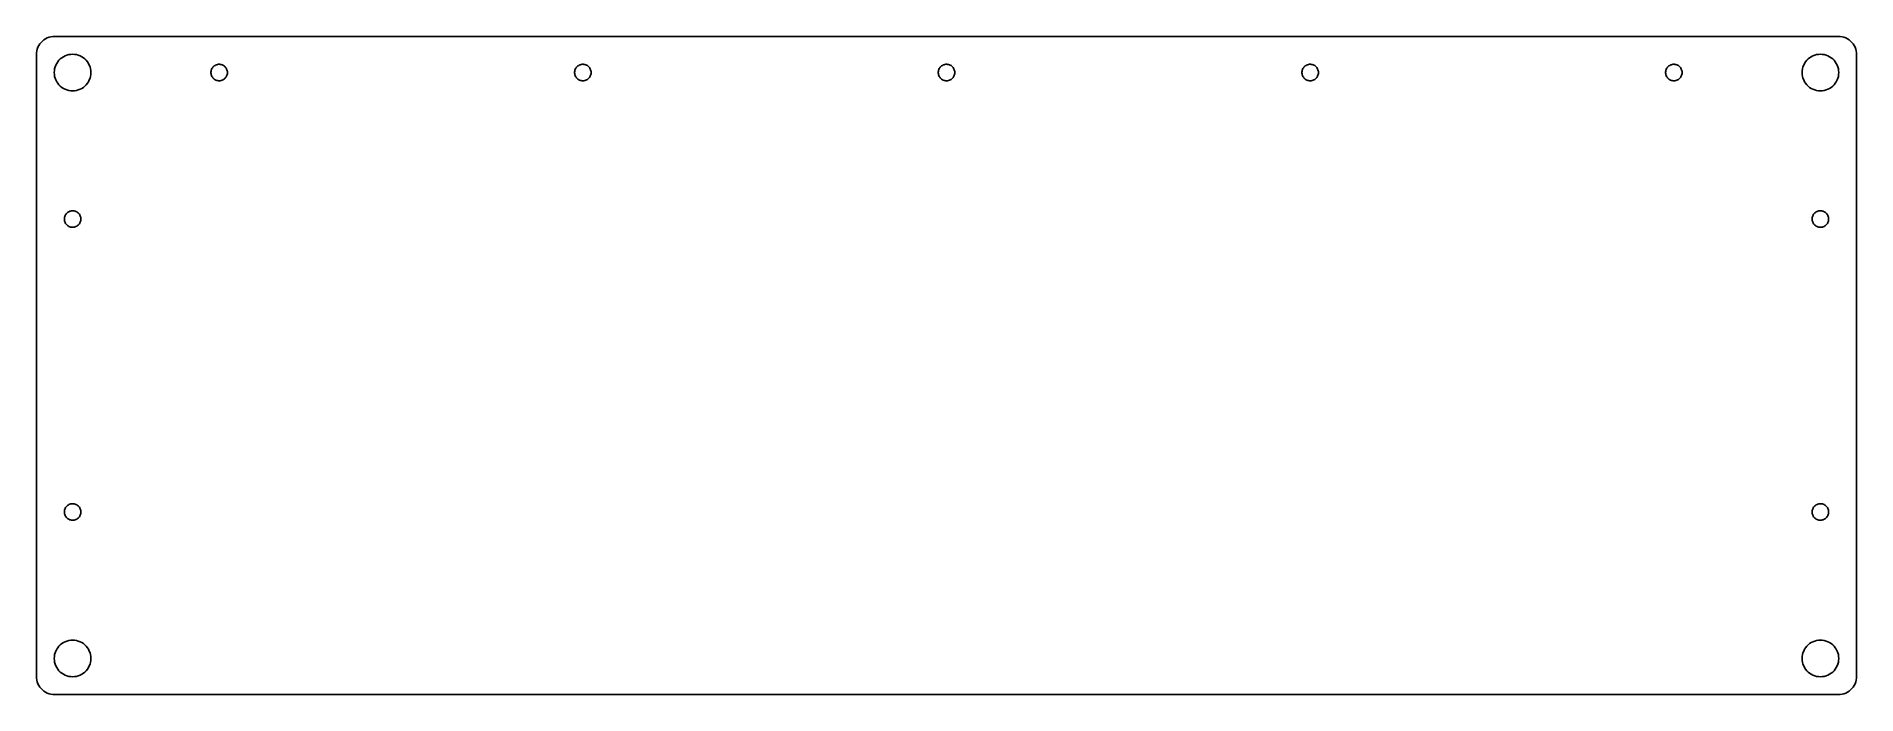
# Model space of a CAD drawing. Header units: metres. Extents: x -248 to 248, y -90 to 90.
import ezdxf

# ---------------------------------------------------------------- set-up
doc = ezdxf.new("R2010")
doc.units = ezdxf.units.M

msp = doc.modelspace()

# ---------------------------------------------------------------- linework, layer by layer
for p, q in [((-245.409, 89.4427), (-245.875, 89.2051)), ((-244.92, 89.6303), (-245.409, 89.4427)), ((-244.415, 89.7657), (-244.92, 89.6303)), ((-243.898, 89.8476), (-244.415, 89.7657)), ((-243.375, 89.875), (-243.898, 89.8476)), ((243.375, 89.875), (-243.375, 89.875)), ((243.898, 89.8476), (243.375, 89.875)), ((244.415, 89.7657), (243.898, 89.8476)), ((244.92, 89.6303), (244.415, 89.7657)), ((245.409, 89.4427), (244.92, 89.6303)), ((245.875, 89.2051), (245.409, 89.4427)), ((-248.348, 85.3976), (-248.375, 84.875)), ((-248.375, 84.875), (-248.375, -84.875)), ((-248.266, 85.9146), (-248.348, 85.3976)), ((-248.13, 86.4201), (-248.266, 85.9146)), ((-247.943, 86.9087), (-248.13, 86.4201)), ((-247.705, 87.375), (-247.943, 86.9087)), ((-247.42, 87.8139), (-247.705, 87.375)), ((-247.091, 88.2207), (-247.42, 87.8139)), ((-246.721, 88.5907), (-247.091, 88.2207)), ((-246.314, 88.9201), (-246.721, 88.5907)), ((-245.875, 89.2051), (-246.314, 88.9201)), ((-241, 84.3301), (-240.534, 84.5677)), ((-240.534, 84.5677), (-240.045, 84.7553)), ((-240.045, 84.7553), (-239.54, 84.8907)), ((-239.54, 84.8907), (-239.023, 84.9726)), ((-239.023, 84.9726), (-238.5, 85)), ((-238.5, 85), (-237.977, 84.9726)), ((-237.977, 84.9726), (-237.46, 84.8907)), ((-237.46, 84.8907), (-236.955, 84.7553)), ((-236.955, 84.7553), (-236.466, 84.5677)), ((-236.466, 84.5677), (-236, 84.3301)), ((236, 84.3301), (236.466, 84.5677)), ((236.466, 84.5677), (236.955, 84.7553)), ((236.955, 84.7553), (237.46, 84.8907)), ((237.46, 84.8907), (237.977, 84.9726)), ((237.977, 84.9726), (238.5, 85)), ((238.5, 85), (239.023, 84.9726)), ((239.023, 84.9726), (239.54, 84.8907)), ((239.54, 84.8907), (240.045, 84.7553)), ((240.045, 84.7553), (240.534, 84.5677)), ((240.534, 84.5677), (241, 84.3301)), ((246.314, 88.9201), (245.875, 89.2051)), ((246.721, 88.5907), (246.314, 88.9201)), ((247.091, 88.2207), (246.721, 88.5907)), ((247.42, 87.8139), (247.091, 88.2207)), ((247.705, 87.375), (247.42, 87.8139)), ((247.943, 86.9087), (247.705, 87.375)), ((248.13, 86.4201), (247.943, 86.9087)), ((248.266, 85.9146), (248.13, 86.4201)), ((248.348, 85.3976), (248.266, 85.9146)), ((248.375, 84.875), (248.348, 85.3976)), ((248.375, -84.875), (248.375, 84.875)), ((-243.5, 80), (-243.473, 80.5226)), ((-243.473, 79.4774), (-243.5, 80)), ((-243.473, 80.5226), (-243.391, 81.0396)), ((-243.391, 81.0396), (-243.255, 81.5451)), ((-243.255, 81.5451), (-243.068, 82.0337)), ((-243.068, 82.0337), (-242.83, 82.5)), ((-242.83, 82.5), (-242.545, 82.9389)), ((-242.545, 82.9389), (-242.216, 83.3456)), ((-242.216, 83.3456), (-241.846, 83.7157)), ((-241.846, 83.7157), (-241.439, 84.0451)), ((-241.439, 84.0451), (-241, 84.3301)), ((-236, 84.3301), (-235.561, 84.0451)), ((-235.561, 84.0451), (-235.154, 83.7157)), ((-235.154, 83.7157), (-234.784, 83.3456)), ((-234.784, 83.3456), (-234.455, 82.9389)), ((-234.455, 82.9389), (-234.17, 82.5)), ((-234.17, 82.5), (-233.932, 82.0337)), ((-233.932, 82.0337), (-233.745, 81.5451)), ((-233.745, 81.5451), (-233.609, 81.0396)), ((-233.609, 81.0396), (-233.527, 80.5226)), ((-233.527, 80.5226), (-233.5, 80)), ((-233.5, 80), (-233.527, 79.4774)), ((-200.747, 80.1239), (-200.719, 80.3703)), ((-200.747, 79.8761), (-200.747, 80.1239)), ((-200.719, 79.6297), (-200.747, 79.8761)), ((-200.719, 80.3703), (-200.665, 80.6122)), ((-200.665, 79.3878), (-200.719, 79.6297)), ((-200.665, 80.6122), (-200.585, 80.8467)), ((-200.585, 80.8467), (-200.479, 81.0709)), ((-200.479, 81.0709), (-200.349, 81.2821)), ((-200.349, 81.2821), (-200.197, 81.4777)), ((-200.197, 81.4777), (-200.024, 81.6554)), ((-200.024, 81.6554), (-199.833, 81.813)), ((-199.833, 81.813), (-199.625, 81.9485)), ((-199.625, 81.9485), (-199.404, 82.0605)), ((-199.404, 82.0605), (-199.172, 82.1474)), ((-199.172, 82.1474), (-198.931, 82.2083)), ((-198.931, 82.2083), (-198.686, 82.2423)), ((-198.686, 82.2423), (-198.438, 82.2491)), ((-198.438, 82.2491), (-198.191, 82.2287)), ((-198.191, 82.2287), (-197.948, 82.1812)), ((-197.948, 82.1812), (-197.711, 82.1071)), ((-197.711, 82.1071), (-197.484, 82.0076)), ((-197.484, 82.0076), (-197.269, 81.8836)), ((-197.269, 81.8836), (-197.07, 81.7368)), ((-197.07, 81.7368), (-196.887, 81.5689)), ((-196.887, 81.5689), (-196.724, 81.382)), ((-196.724, 81.382), (-196.583, 81.1783)), ((-196.583, 81.1783), (-196.465, 80.9602)), ((-196.465, 80.9602), (-196.372, 80.7306)), ((-196.372, 80.7306), (-196.304, 80.492)), ((-196.304, 79.508), (-196.372, 79.2694)), ((-196.304, 80.492), (-196.264, 80.2475)), ((-196.264, 79.7525), (-196.304, 79.508)), ((-196.264, 80.2475), (-196.25, 80)), ((-196.25, 80), (-196.264, 79.7525)), ((-101.497, 80.1239), (-101.469, 80.3703)), ((-101.497, 79.8761), (-101.497, 80.1239)), ((-101.469, 79.6297), (-101.497, 79.8761)), ((-101.469, 80.3703), (-101.415, 80.6122)), ((-101.415, 79.3878), (-101.469, 79.6297)), ((-101.415, 80.6122), (-101.335, 80.8467)), ((-101.335, 80.8467), (-101.229, 81.0709)), ((-101.229, 81.0709), (-101.099, 81.2821)), ((-101.099, 81.2821), (-100.947, 81.4777)), ((-100.947, 81.4777), (-100.774, 81.6554)), ((-100.774, 81.6554), (-100.583, 81.813)), ((-100.583, 81.813), (-100.375, 81.9485)), ((-100.375, 81.9485), (-100.154, 82.0605)), ((-100.154, 82.0605), (-99.9217, 82.1474)), ((-99.9217, 82.1474), (-99.6814, 82.2083)), ((-99.6814, 82.2083), (-99.4358, 82.2423)), ((-99.4358, 82.2423), (-99.188, 82.2491)), ((-99.188, 82.2491), (-98.9409, 82.2287)), ((-98.9409, 82.2287), (-98.6976, 82.1812)), ((-98.6976, 82.1812), (-98.4611, 82.1071)), ((-98.4611, 82.1071), (-98.234, 82.0076)), ((-98.234, 82.0076), (-98.0194, 81.8836)), ((-98.0194, 81.8836), (-97.8196, 81.7368)), ((-97.8196, 81.7368), (-97.6372, 81.5689)), ((-97.6372, 81.5689), (-97.4744, 81.382)), ((-97.4744, 81.382), (-97.3332, 81.1783)), ((-97.3332, 81.1783), (-97.2152, 80.9602)), ((-97.2152, 80.9602), (-97.1219, 80.7306)), ((-97.1219, 80.7306), (-97.0545, 80.492)), ((-97.0545, 79.508), (-97.1219, 79.2694)), ((-97.0545, 80.492), (-97.0137, 80.2475)), ((-97.0137, 79.7525), (-97.0545, 79.508)), ((-97.0137, 80.2475), (-97, 80)), ((-97, 80), (-97.0137, 79.7525)), ((-2.24658, 80.1239), (-2.2193, 80.3703)), ((-2.24658, 79.8761), (-2.24658, 80.1239)), ((-2.2193, 79.6297), (-2.24658, 79.8761)), ((-2.2193, 80.3703), (-2.1651, 80.6122)), ((-2.1651, 79.3878), (-2.2193, 79.6297)), ((-2.1651, 80.6122), (-2.08461, 80.8467)), ((-2.08461, 80.8467), (-1.97881, 81.0709)), ((-1.97881, 81.0709), (-1.849, 81.2821)), ((-1.849, 81.2821), (-1.69673, 81.4777)), ((-1.69673, 81.4777), (-1.52388, 81.6554)), ((-1.52388, 81.6554), (-1.33252, 81.813)), ((-1.33252, 81.813), (-1.125, 81.9485)), ((-1.125, 81.9485), (-0.90381, 82.0605)), ((-0.90381, 82.0605), (-0.67165, 82.1474)), ((-0.67165, 82.1474), (-0.43134, 82.2083)), ((-0.43134, 82.2083), (-0.18579, 82.2423)), ((-0.18579, 82.2423), (0.062, 82.2491)), ((0.062, 82.2491), (0.30904, 82.2287)), ((0.30904, 82.2287), (0.55234, 82.1812)), ((0.55234, 82.1812), (0.78892, 82.1071)), ((0.78892, 82.1071), (1.01595, 82.0076)), ((1.01595, 82.0076), (1.23062, 81.8836)), ((1.23062, 81.8836), (1.43037, 81.7368)), ((1.43037, 81.7368), (1.61275, 81.5689)), ((1.61275, 81.5689), (1.77556, 81.382)), ((1.77556, 81.382), (1.91681, 81.1783)), ((1.91681, 81.1783), (2.03479, 80.9602)), ((2.03479, 80.9602), (2.12808, 80.7306)), ((2.12808, 80.7306), (2.19554, 80.492)), ((2.19554, 79.508), (2.12808, 79.2694)), ((2.19554, 80.492), (2.23634, 80.2475)), ((2.23634, 79.7525), (2.19554, 79.508)), ((2.23634, 80.2475), (2.25, 80)), ((2.25, 80), (2.23634, 79.7525)), ((97.0034, 80.1239), (97.0307, 80.3703)), ((97.0034, 79.8761), (97.0034, 80.1239)), ((97.0307, 79.6297), (97.0034, 79.8761)), ((97.0307, 80.3703), (97.0849, 80.6122)), ((97.0849, 79.3878), (97.0307, 79.6297)), ((97.0849, 80.6122), (97.1654, 80.8467)), ((97.1654, 80.8467), (97.2712, 81.0709)), ((97.2712, 81.0709), (97.401, 81.2821)), ((97.401, 81.2821), (97.5533, 81.4777)), ((97.5533, 81.4777), (97.7261, 81.6554)), ((97.7261, 81.6554), (97.9175, 81.813)), ((97.9175, 81.813), (98.125, 81.9485)), ((98.125, 81.9485), (98.3462, 82.0605)), ((98.3462, 82.0605), (98.5783, 82.1474)), ((98.5783, 82.1474), (98.8186, 82.2083)), ((98.8186, 82.2083), (99.0642, 82.2423)), ((99.0642, 82.2423), (99.312, 82.2491)), ((99.312, 82.2491), (99.559, 82.2287)), ((99.559, 82.2287), (99.8023, 82.1812)), ((99.8023, 82.1812), (100.039, 82.1071)), ((100.039, 82.1071), (100.266, 82.0076)), ((100.266, 82.0076), (100.481, 81.8836)), ((100.481, 81.8836), (100.68, 81.7368)), ((100.68, 81.7368), (100.863, 81.5689)), ((100.863, 81.5689), (101.026, 81.382)), ((101.026, 81.382), (101.167, 81.1783)), ((101.167, 81.1783), (101.285, 80.9602)), ((101.285, 80.9602), (101.378, 80.7306)), ((101.378, 80.7306), (101.446, 80.492)), ((101.446, 79.508), (101.378, 79.2694)), ((101.446, 80.492), (101.486, 80.2475)), ((101.486, 79.7525), (101.446, 79.508)), ((101.486, 80.2475), (101.5, 80)), ((101.5, 80), (101.486, 79.7525)), ((196.253, 80.1239), (196.281, 80.3703)), ((196.253, 79.8761), (196.253, 80.1239)), ((196.281, 79.6297), (196.253, 79.8761)), ((196.281, 80.3703), (196.335, 80.6122)), ((196.335, 79.3878), (196.281, 79.6297)), ((196.335, 80.6122), (196.415, 80.8467)), ((196.415, 80.8467), (196.521, 81.0709)), ((196.521, 81.0709), (196.651, 81.2821)), ((196.651, 81.2821), (196.803, 81.4777)), ((196.803, 81.4777), (196.976, 81.6554)), ((196.976, 81.6554), (197.167, 81.813)), ((197.167, 81.813), (197.375, 81.9485)), ((197.375, 81.9485), (197.596, 82.0605)), ((197.596, 82.0605), (197.828, 82.1474)), ((197.828, 82.1474), (198.069, 82.2083)), ((198.069, 82.2083), (198.314, 82.2423)), ((198.314, 82.2423), (198.562, 82.2491)), ((198.562, 82.2491), (198.809, 82.2287)), ((198.809, 82.2287), (199.052, 82.1812)), ((199.052, 82.1812), (199.289, 82.1071)), ((199.289, 82.1071), (199.516, 82.0076)), ((199.516, 82.0076), (199.731, 81.8836)), ((199.731, 81.8836), (199.93, 81.7368)), ((199.93, 81.7368), (200.113, 81.5689)), ((200.113, 81.5689), (200.276, 81.382)), ((200.276, 81.382), (200.417, 81.1783)), ((200.417, 81.1783), (200.535, 80.9602)), ((200.535, 80.9602), (200.628, 80.7306)), ((200.628, 80.7306), (200.696, 80.492)), ((200.696, 79.508), (200.628, 79.2694)), ((200.696, 80.492), (200.736, 80.2475)), ((200.736, 79.7525), (200.696, 79.508)), ((200.736, 80.2475), (200.75, 80)), ((200.75, 80), (200.736, 79.7525)), ((233.5, 80), (233.527, 80.5226)), ((233.527, 79.4774), (233.5, 80)), ((233.527, 80.5226), (233.609, 81.0396)), ((233.609, 81.0396), (233.745, 81.5451)), ((233.745, 81.5451), (233.932, 82.0337)), ((233.932, 82.0337), (234.17, 82.5)), ((234.17, 82.5), (234.455, 82.9389)), ((234.455, 82.9389), (234.784, 83.3456)), ((234.784, 83.3456), (235.154, 83.7157)), ((235.154, 83.7157), (235.561, 84.0451)), ((235.561, 84.0451), (236, 84.3301)), ((241, 84.3301), (241.439, 84.0451)), ((241.439, 84.0451), (241.846, 83.7157)), ((241.846, 83.7157), (242.216, 83.3456)), ((242.216, 83.3456), (242.545, 82.9389)), ((242.545, 82.9389), (242.83, 82.5)), ((242.83, 82.5), (243.068, 82.0337)), ((243.068, 82.0337), (243.255, 81.5451)), ((243.255, 81.5451), (243.391, 81.0396)), ((243.391, 81.0396), (243.473, 80.5226)), ((243.473, 80.5226), (243.5, 80)), ((243.5, 80), (243.473, 79.4774)), ((-243.391, 78.9604), (-243.473, 79.4774)), ((-243.255, 78.4549), (-243.391, 78.9604)), ((-243.068, 77.9663), (-243.255, 78.4549)), ((-242.83, 77.5), (-243.068, 77.9663)), ((-242.545, 77.0611), (-242.83, 77.5)), ((-242.216, 76.6543), (-242.545, 77.0611)), ((-241.846, 76.2843), (-242.216, 76.6543)), ((-241.439, 75.9549), (-241.846, 76.2843)), ((-241, 75.6699), (-241.439, 75.9549)), ((-240.534, 75.4323), (-241, 75.6699)), ((-240.045, 75.2447), (-240.534, 75.4323)), ((-239.54, 75.1093), (-240.045, 75.2447)), ((-239.023, 75.0274), (-239.54, 75.1093)), ((-238.5, 75), (-239.023, 75.0274)), ((-237.977, 75.0274), (-238.5, 75)), ((-237.46, 75.1093), (-237.977, 75.0274)), ((-236.955, 75.2447), (-237.46, 75.1093)), ((-236.466, 75.4323), (-236.955, 75.2447)), ((-236, 75.6699), (-236.466, 75.4323)), ((-235.561, 75.9549), (-236, 75.6699)), ((-235.154, 76.2843), (-235.561, 75.9549)), ((-234.784, 76.6543), (-235.154, 76.2843)), ((-234.455, 77.0611), (-234.784, 76.6543)), ((-234.17, 77.5), (-234.455, 77.0611)), ((-233.932, 77.9663), (-234.17, 77.5)), ((-233.745, 78.4549), (-233.932, 77.9663)), ((-233.609, 78.9604), (-233.745, 78.4549)), ((-233.527, 79.4774), (-233.609, 78.9604)), ((-200.585, 79.1533), (-200.665, 79.3878)), ((-200.479, 78.9291), (-200.585, 79.1533)), ((-200.349, 78.7179), (-200.479, 78.9291)), ((-200.197, 78.5223), (-200.349, 78.7179)), ((-200.024, 78.3446), (-200.197, 78.5223)), ((-199.833, 78.187), (-200.024, 78.3446)), ((-199.625, 78.0514), (-199.833, 78.187)), ((-199.404, 77.9395), (-199.625, 78.0514)), ((-199.172, 77.8526), (-199.404, 77.9395)), ((-198.931, 77.7917), (-199.172, 77.8526)), ((-198.686, 77.7577), (-198.931, 77.7917)), ((-198.438, 77.7509), (-198.686, 77.7577)), ((-198.191, 77.7713), (-198.438, 77.7509)), ((-197.948, 77.8188), (-198.191, 77.7713)), ((-197.711, 77.8929), (-197.948, 77.8188)), ((-197.484, 77.9924), (-197.711, 77.8929)), ((-197.269, 78.1164), (-197.484, 77.9924)), ((-197.07, 78.2632), (-197.269, 78.1164)), ((-196.887, 78.4311), (-197.07, 78.2632)), ((-196.724, 78.618), (-196.887, 78.4311)), ((-196.583, 78.8217), (-196.724, 78.618)), ((-196.465, 79.0397), (-196.583, 78.8217)), ((-196.372, 79.2694), (-196.465, 79.0397)), ((-101.335, 79.1533), (-101.415, 79.3878)), ((-101.229, 78.9291), (-101.335, 79.1533)), ((-101.099, 78.7179), (-101.229, 78.9291)), ((-100.947, 78.5223), (-101.099, 78.7179)), ((-100.774, 78.3446), (-100.947, 78.5223)), ((-100.583, 78.187), (-100.774, 78.3446)), ((-100.375, 78.0514), (-100.583, 78.187)), ((-100.154, 77.9395), (-100.375, 78.0514)), ((-99.9217, 77.8526), (-100.154, 77.9395)), ((-99.6814, 77.7917), (-99.9217, 77.8526)), ((-99.4358, 77.7577), (-99.6814, 77.7917)), ((-99.188, 77.7509), (-99.4358, 77.7577)), ((-98.9409, 77.7713), (-99.188, 77.7509)), ((-98.6976, 77.8188), (-98.9409, 77.7713)), ((-98.4611, 77.8929), (-98.6976, 77.8188)), ((-98.234, 77.9924), (-98.4611, 77.8929)), ((-98.0194, 78.1164), (-98.234, 77.9924)), ((-97.8196, 78.2632), (-98.0194, 78.1164)), ((-97.6372, 78.4311), (-97.8196, 78.2632)), ((-97.4744, 78.618), (-97.6372, 78.4311)), ((-97.3332, 78.8217), (-97.4744, 78.618)), ((-97.2152, 79.0397), (-97.3332, 78.8217)), ((-97.1219, 79.2694), (-97.2152, 79.0397)), ((-2.08461, 79.1533), (-2.1651, 79.3878)), ((-1.97881, 78.9291), (-2.08461, 79.1533)), ((-1.849, 78.7179), (-1.97881, 78.9291)), ((-1.69673, 78.5223), (-1.849, 78.7179)), ((-1.52388, 78.3446), (-1.69673, 78.5223)), ((-1.33252, 78.187), (-1.52388, 78.3446)), ((-1.125, 78.0514), (-1.33252, 78.187)), ((-0.90381, 77.9395), (-1.125, 78.0514)), ((-0.67165, 77.8526), (-0.90381, 77.9395)), ((-0.43134, 77.7917), (-0.67165, 77.8526)), ((-0.18579, 77.7577), (-0.43134, 77.7917)), ((0.062, 77.7509), (-0.18579, 77.7577)), ((0.30904, 77.7713), (0.062, 77.7509)), ((0.55234, 77.8188), (0.30904, 77.7713)), ((0.78892, 77.8929), (0.55234, 77.8188)), ((1.01595, 77.9924), (0.78892, 77.8929)), ((1.23062, 78.1164), (1.01595, 77.9924)), ((1.43037, 78.2632), (1.23062, 78.1164)), ((1.61275, 78.4311), (1.43037, 78.2632)), ((1.77556, 78.618), (1.61275, 78.4311)), ((1.91681, 78.8217), (1.77556, 78.618)), ((2.03479, 79.0397), (1.91681, 78.8217)), ((2.12808, 79.2694), (2.03479, 79.0397)), ((97.1654, 79.1533), (97.0849, 79.3878)), ((97.2712, 78.9291), (97.1654, 79.1533)), ((97.401, 78.7179), (97.2712, 78.9291)), ((97.5533, 78.5223), (97.401, 78.7179)), ((97.7261, 78.3446), (97.5533, 78.5223)), ((97.9175, 78.187), (97.7261, 78.3446)), ((98.125, 78.0514), (97.9175, 78.187)), ((98.3462, 77.9395), (98.125, 78.0514)), ((98.5783, 77.8526), (98.3462, 77.9395)), ((98.8186, 77.7917), (98.5783, 77.8526)), ((99.0642, 77.7577), (98.8186, 77.7917)), ((99.312, 77.7509), (99.0642, 77.7577)), ((99.559, 77.7713), (99.312, 77.7509)), ((99.8023, 77.8188), (99.559, 77.7713)), ((100.039, 77.8929), (99.8023, 77.8188)), ((100.266, 77.9924), (100.039, 77.8929)), ((100.481, 78.1164), (100.266, 77.9924)), ((100.68, 78.2632), (100.481, 78.1164)), ((100.863, 78.4311), (100.68, 78.2632)), ((101.026, 78.618), (100.863, 78.4311)), ((101.167, 78.8217), (101.026, 78.618)), ((101.285, 79.0397), (101.167, 78.8217)), ((101.378, 79.2694), (101.285, 79.0397)), ((196.415, 79.1533), (196.335, 79.3878)), ((196.521, 78.9291), (196.415, 79.1533)), ((196.651, 78.7179), (196.521, 78.9291)), ((196.803, 78.5223), (196.651, 78.7179)), ((196.976, 78.3446), (196.803, 78.5223)), ((197.167, 78.187), (196.976, 78.3446)), ((197.375, 78.0514), (197.167, 78.187)), ((197.596, 77.9395), (197.375, 78.0514)), ((197.828, 77.8526), (197.596, 77.9395)), ((198.069, 77.7917), (197.828, 77.8526)), ((198.314, 77.7577), (198.069, 77.7917)), ((198.562, 77.7509), (198.314, 77.7577)), ((198.809, 77.7713), (198.562, 77.7509)), ((199.052, 77.8188), (198.809, 77.7713)), ((199.289, 77.8929), (199.052, 77.8188)), ((199.516, 77.9924), (199.289, 77.8929)), ((199.731, 78.1164), (199.516, 77.9924)), ((199.93, 78.2632), (199.731, 78.1164)), ((200.113, 78.4311), (199.93, 78.2632)), ((200.276, 78.618), (200.113, 78.4311)), ((200.417, 78.8217), (200.276, 78.618)), ((200.535, 79.0397), (200.417, 78.8217)), ((200.628, 79.2694), (200.535, 79.0397)), ((233.609, 78.9604), (233.527, 79.4774)), ((233.745, 78.4549), (233.609, 78.9604)), ((233.932, 77.9663), (233.745, 78.4549)), ((234.17, 77.5), (233.932, 77.9663)), ((234.455, 77.0611), (234.17, 77.5)), ((234.784, 76.6543), (234.455, 77.0611)), ((235.154, 76.2843), (234.784, 76.6543)), ((235.561, 75.9549), (235.154, 76.2843)), ((236, 75.6699), (235.561, 75.9549)), ((236.466, 75.4323), (236, 75.6699)), ((236.955, 75.2447), (236.466, 75.4323)), ((237.46, 75.1093), (236.955, 75.2447)), ((237.977, 75.0274), (237.46, 75.1093)), ((238.5, 75), (237.977, 75.0274)), ((239.023, 75.0274), (238.5, 75)), ((239.54, 75.1093), (239.023, 75.0274)), ((240.045, 75.2447), (239.54, 75.1093)), ((240.534, 75.4323), (240.045, 75.2447)), ((241, 75.6699), (240.534, 75.4323)), ((241.439, 75.9549), (241, 75.6699)), ((241.846, 76.2843), (241.439, 75.9549)), ((242.216, 76.6543), (241.846, 76.2843)), ((242.545, 77.0611), (242.216, 76.6543)), ((242.83, 77.5), (242.545, 77.0611)), ((243.068, 77.9663), (242.83, 77.5)), ((243.255, 78.4549), (243.068, 77.9663)), ((243.391, 78.9604), (243.255, 78.4549)), ((243.473, 79.4774), (243.391, 78.9604)), ((-240.75, 40), (-240.736, 40.2475)), ((-240.736, 39.7525), (-240.75, 40)), ((-240.736, 40.2475), (-240.696, 40.492)), ((-240.696, 39.508), (-240.736, 39.7525)), ((-240.696, 40.492), (-240.628, 40.7306)), ((-240.628, 40.7306), (-240.535, 40.9602)), ((-240.535, 40.9602), (-240.417, 41.1783)), ((-240.417, 41.1783), (-240.276, 41.382)), ((-240.276, 41.382), (-240.113, 41.5689)), ((-240.113, 41.5689), (-239.93, 41.7368)), ((-239.93, 41.7368), (-239.731, 41.8836)), ((-239.731, 41.8836), (-239.516, 42.0076)), ((-239.516, 42.0076), (-239.289, 42.1071)), ((-239.289, 42.1071), (-239.052, 42.1812)), ((-239.052, 42.1812), (-238.809, 42.2287)), ((-238.809, 42.2287), (-238.562, 42.2491)), ((-238.562, 42.2491), (-238.314, 42.2423)), ((-238.314, 42.2423), (-238.069, 42.2083)), ((-238.069, 42.2083), (-237.828, 42.1474)), ((-237.828, 42.1474), (-237.596, 42.0605)), ((-237.596, 42.0605), (-237.375, 41.9485)), ((-237.375, 41.9485), (-237.167, 41.813)), ((-237.167, 41.813), (-236.976, 41.6554)), ((-236.976, 41.6554), (-236.803, 41.4777)), ((-236.803, 41.4777), (-236.651, 41.2821)), ((-236.651, 41.2821), (-236.521, 41.0709)), ((-236.521, 41.0709), (-236.415, 40.8467)), ((-236.415, 40.8467), (-236.335, 40.6122)), ((-236.335, 40.6122), (-236.281, 40.3703)), ((-236.281, 40.3703), (-236.253, 40.1239)), ((-236.253, 39.8761), (-236.281, 39.6297)), ((-236.253, 40.1239), (-236.253, 39.8761)), ((236.253, 40.1239), (236.281, 40.3703)), ((236.253, 39.8761), (236.253, 40.1239)), ((236.281, 39.6297), (236.253, 39.8761)), ((236.281, 40.3703), (236.335, 40.6122)), ((236.335, 40.6122), (236.415, 40.8467)), ((236.415, 40.8467), (236.521, 41.0709)), ((236.521, 41.0709), (236.651, 41.2821)), ((236.651, 41.2821), (236.803, 41.4777)), ((236.803, 41.4777), (236.976, 41.6554)), ((236.976, 41.6554), (237.167, 41.813)), ((237.167, 41.813), (237.375, 41.9485)), ((237.375, 41.9485), (237.596, 42.0605)), ((237.596, 42.0605), (237.828, 42.1474)), ((237.828, 42.1474), (238.069, 42.2083)), ((238.069, 42.2083), (238.314, 42.2423)), ((238.314, 42.2423), (238.562, 42.2491)), ((238.562, 42.2491), (238.809, 42.2287)), ((238.809, 42.2287), (239.052, 42.1812)), ((239.052, 42.1812), (239.289, 42.1071)), ((239.289, 42.1071), (239.516, 42.0076)), ((239.516, 42.0076), (239.731, 41.8836)), ((239.731, 41.8836), (239.93, 41.7368)), ((239.93, 41.7368), (240.113, 41.5689)), ((240.113, 41.5689), (240.276, 41.382)), ((240.276, 41.382), (240.417, 41.1783)), ((240.417, 41.1783), (240.535, 40.9602)), ((240.535, 40.9602), (240.628, 40.7306)), ((240.628, 40.7306), (240.696, 40.492)), ((240.696, 40.492), (240.736, 40.2475)), ((240.736, 39.7525), (240.696, 39.508)), ((240.736, 40.2475), (240.75, 40)), ((240.75, 40), (240.736, 39.7525)), ((-240.628, 39.2694), (-240.696, 39.508)), ((-240.535, 39.0397), (-240.628, 39.2694)), ((-240.417, 38.8217), (-240.535, 39.0397)), ((-240.276, 38.618), (-240.417, 38.8217)), ((-240.113, 38.4311), (-240.276, 38.618)), ((-239.93, 38.2632), (-240.113, 38.4311)), ((-239.731, 38.1164), (-239.93, 38.2632)), ((-239.516, 37.9924), (-239.731, 38.1164)), ((-239.289, 37.8928), (-239.516, 37.9924)), ((-239.052, 37.8188), (-239.289, 37.8928)), ((-238.809, 37.7713), (-239.052, 37.8188)), ((-238.562, 37.7509), (-238.809, 37.7713)), ((-238.314, 37.7577), (-238.562, 37.7509)), ((-238.069, 37.7917), (-238.314, 37.7577)), ((-237.828, 37.8526), (-238.069, 37.7917)), ((-237.596, 37.9395), (-237.828, 37.8526)), ((-237.375, 38.0514), (-237.596, 37.9395)), ((-237.167, 38.187), (-237.375, 38.0514)), ((-236.976, 38.3446), (-237.167, 38.187)), ((-236.803, 38.5223), (-236.976, 38.3446)), ((-236.651, 38.7179), (-236.803, 38.5223)), ((-236.521, 38.9291), (-236.651, 38.7179)), ((-236.415, 39.1533), (-236.521, 38.9291)), ((-236.335, 39.3878), (-236.415, 39.1533)), ((-236.281, 39.6297), (-236.335, 39.3878)), ((236.335, 39.3878), (236.281, 39.6297)), ((236.415, 39.1533), (236.335, 39.3878)), ((236.521, 38.9291), (236.415, 39.1533)), ((236.651, 38.7179), (236.521, 38.9291)), ((236.803, 38.5223), (236.651, 38.7179)), ((236.976, 38.3446), (236.803, 38.5223)), ((237.167, 38.187), (236.976, 38.3446)), ((237.375, 38.0514), (237.167, 38.187)), ((237.596, 37.9395), (237.375, 38.0514)), ((237.828, 37.8526), (237.596, 37.9395)), ((238.069, 37.7917), (237.828, 37.8526)), ((238.314, 37.7577), (238.069, 37.7917)), ((238.562, 37.7509), (238.314, 37.7577)), ((238.809, 37.7713), (238.562, 37.7509)), ((239.052, 37.8188), (238.809, 37.7713)), ((239.289, 37.8928), (239.052, 37.8188)), ((239.516, 37.9924), (239.289, 37.8928)), ((239.731, 38.1164), (239.516, 37.9924)), ((239.93, 38.2632), (239.731, 38.1164)), ((240.113, 38.4311), (239.93, 38.2632)), ((240.276, 38.618), (240.113, 38.4311)), ((240.417, 38.8217), (240.276, 38.618)), ((240.535, 39.0397), (240.417, 38.8217)), ((240.628, 39.2694), (240.535, 39.0397)), ((240.696, 39.508), (240.628, 39.2694)), ((-240.736, -39.7525), (-240.696, -39.508)), ((-240.696, -39.508), (-240.628, -39.2694)), ((-240.628, -39.2694), (-240.535, -39.0397)), ((-240.535, -39.0397), (-240.417, -38.8217)), ((-240.417, -38.8217), (-240.276, -38.618)), ((-240.276, -38.618), (-240.113, -38.4311)), ((-240.113, -38.4311), (-239.93, -38.2632)), ((-239.93, -38.2632), (-239.731, -38.1164)), ((-239.731, -38.1164), (-239.516, -37.9924)), ((-239.516, -37.9924), (-239.289, -37.8928)), ((-239.289, -37.8928), (-239.052, -37.8188)), ((-239.052, -37.8188), (-238.809, -37.7713)), ((-238.809, -37.7713), (-238.562, -37.7509)), ((-238.562, -37.7509), (-238.314, -37.7577)), ((-238.314, -37.7577), (-238.069, -37.7917)), ((-238.069, -37.7917), (-237.828, -37.8526)), ((-237.828, -37.8526), (-237.596, -37.9395)), ((-237.596, -37.9395), (-237.375, -38.0514)), ((-237.375, -38.0514), (-237.167, -38.187)), ((-237.167, -38.187), (-236.976, -38.3446)), ((-236.976, -38.3446), (-236.803, -38.5223)), ((-236.803, -38.5223), (-236.651, -38.7179)), ((-236.651, -38.7179), (-236.521, -38.9291)), ((-236.521, -38.9291), (-236.415, -39.1533)), ((-236.415, -39.1533), (-236.335, -39.3878)), ((-236.335, -39.3878), (-236.281, -39.6297)), ((-236.281, -39.6297), (-236.253, -39.8761)), ((236.253, -39.8761), (236.281, -39.6297)), ((236.281, -39.6297), (236.335, -39.3878)), ((236.335, -39.3878), (236.415, -39.1533)), ((236.415, -39.1533), (236.521, -38.9291)), ((236.521, -38.9291), (236.651, -38.7179)), ((236.651, -38.7179), (236.803, -38.5223)), ((236.803, -38.5223), (236.976, -38.3446)), ((236.976, -38.3446), (237.167, -38.187)), ((237.167, -38.187), (237.375, -38.0514)), ((237.375, -38.0514), (237.596, -37.9395)), ((237.596, -37.9395), (237.828, -37.8526)), ((237.828, -37.8526), (238.069, -37.7917)), ((238.069, -37.7917), (238.314, -37.7577)), ((238.314, -37.7577), (238.562, -37.7509)), ((238.562, -37.7509), (238.809, -37.7713)), ((238.809, -37.7713), (239.052, -37.8188)), ((239.052, -37.8188), (239.289, -37.8928)), ((239.289, -37.8928), (239.516, -37.9924)), ((239.516, -37.9924), (239.731, -38.1164)), ((239.731, -38.1164), (239.93, -38.2632)), ((239.93, -38.2632), (240.113, -38.4311)), ((240.113, -38.4311), (240.276, -38.618)), ((240.276, -38.618), (240.417, -38.8217)), ((240.417, -38.8217), (240.535, -39.0397)), ((240.535, -39.0397), (240.628, -39.2694)), ((240.628, -39.2694), (240.696, -39.508)), ((240.696, -39.508), (240.736, -39.7525)), ((-240.75, -40), (-240.736, -39.7525)), ((-240.736, -40.2475), (-240.75, -40)), ((-240.696, -40.492), (-240.736, -40.2475)), ((-240.628, -40.7306), (-240.696, -40.492)), ((-240.535, -40.9602), (-240.628, -40.7306)), ((-240.417, -41.1783), (-240.535, -40.9602)), ((-240.276, -41.382), (-240.417, -41.1783)), ((-240.113, -41.5689), (-240.276, -41.382)), ((-239.93, -41.7368), (-240.113, -41.5689)), ((-239.731, -41.8836), (-239.93, -41.7368)), ((-239.516, -42.0076), (-239.731, -41.8836)), ((-239.289, -42.1071), (-239.516, -42.0076)), ((-239.052, -42.1812), (-239.289, -42.1071)), ((-238.809, -42.2287), (-239.052, -42.1812)), ((-238.562, -42.2491), (-238.809, -42.2287)), ((-238.314, -42.2423), (-238.562, -42.2491)), ((-238.069, -42.2083), (-238.314, -42.2423)), ((-237.828, -42.1474), (-238.069, -42.2083)), ((-237.596, -42.0605), (-237.828, -42.1474)), ((-237.375, -41.9485), (-237.596, -42.0605)), ((-237.167, -41.813), (-237.375, -41.9485)), ((-236.976, -41.6554), (-237.167, -41.813)), ((-236.803, -41.4777), (-236.976, -41.6554)), ((-236.651, -41.2821), (-236.803, -41.4777)), ((-236.521, -41.0709), (-236.651, -41.2821)), ((-236.415, -40.8467), (-236.521, -41.0709)), ((-236.335, -40.6122), (-236.415, -40.8467)), ((-236.281, -40.3703), (-236.335, -40.6122)), ((-236.253, -40.1239), (-236.281, -40.3703)), ((-236.253, -39.8761), (-236.253, -40.1239)), ((236.253, -40.1239), (236.253, -39.8761)), ((236.281, -40.3703), (236.253, -40.1239)), ((236.335, -40.6122), (236.281, -40.3703)), ((236.415, -40.8467), (236.335, -40.6122)), ((236.521, -41.0709), (236.415, -40.8467)), ((236.651, -41.2821), (236.521, -41.0709)), ((236.803, -41.4777), (236.651, -41.2821)), ((236.976, -41.6554), (236.803, -41.4777)), ((237.167, -41.813), (236.976, -41.6554)), ((237.375, -41.9485), (237.167, -41.813)), ((237.596, -42.0605), (237.375, -41.9485)), ((237.828, -42.1474), (237.596, -42.0605)), ((238.069, -42.2083), (237.828, -42.1474)), ((238.314, -42.2423), (238.069, -42.2083)), ((238.562, -42.2491), (238.314, -42.2423)), ((238.809, -42.2287), (238.562, -42.2491)), ((239.052, -42.1812), (238.809, -42.2287)), ((239.289, -42.1071), (239.052, -42.1812)), ((239.516, -42.0076), (239.289, -42.1071)), ((239.731, -41.8836), (239.516, -42.0076)), ((239.93, -41.7368), (239.731, -41.8836)), ((240.113, -41.5689), (239.93, -41.7368)), ((240.276, -41.382), (240.113, -41.5689)), ((240.417, -41.1783), (240.276, -41.382)), ((240.535, -40.9602), (240.417, -41.1783)), ((240.628, -40.7306), (240.535, -40.9602)), ((240.696, -40.492), (240.628, -40.7306)), ((240.736, -40.2475), (240.696, -40.492)), ((240.736, -39.7525), (240.75, -40)), ((240.75, -40), (240.736, -40.2475)), ((-243.5, -80), (-243.473, -79.4774)), ((-243.473, -79.4774), (-243.391, -78.9604)), ((-243.391, -78.9604), (-243.255, -78.4549)), ((-243.255, -78.4549), (-243.068, -77.9663)), ((-243.068, -77.9663), (-242.83, -77.5)), ((-242.83, -77.5), (-242.545, -77.0611)), ((-242.545, -77.0611), (-242.216, -76.6543)), ((-242.216, -76.6543), (-241.846, -76.2843)), ((-241.846, -76.2843), (-241.439, -75.9549)), ((-241.439, -75.9549), (-241, -75.6699)), ((-241, -75.6699), (-240.534, -75.4323)), ((-240.534, -75.4323), (-240.045, -75.2447)), ((-240.045, -75.2447), (-239.54, -75.1093)), ((-239.54, -75.1093), (-239.023, -75.0274)), ((-239.023, -75.0274), (-238.5, -75)), ((-238.5, -75), (-237.977, -75.0274)), ((-237.977, -75.0274), (-237.46, -75.1093)), ((-237.46, -75.1093), (-236.955, -75.2447)), ((-236.955, -75.2447), (-236.466, -75.4323)), ((-236.466, -75.4323), (-236, -75.6699)), ((-236, -75.6699), (-235.561, -75.9549)), ((-235.561, -75.9549), (-235.154, -76.2843)), ((-235.154, -76.2843), (-234.784, -76.6543)), ((-234.784, -76.6543), (-234.455, -77.0611)), ((-234.455, -77.0611), (-234.17, -77.5)), ((-234.17, -77.5), (-233.932, -77.9663)), ((-233.932, -77.9663), (-233.745, -78.4549)), ((-233.745, -78.4549), (-233.609, -78.9604)), ((-233.609, -78.9604), (-233.527, -79.4774)), ((-233.527, -79.4774), (-233.5, -80)), ((233.5, -80), (233.527, -79.4774)), ((233.527, -79.4774), (233.609, -78.9604)), ((233.609, -78.9604), (233.745, -78.4549)), ((233.745, -78.4549), (233.932, -77.9663)), ((233.932, -77.9663), (234.17, -77.5)), ((234.17, -77.5), (234.455, -77.0611)), ((234.455, -77.0611), (234.784, -76.6543)), ((234.784, -76.6543), (235.154, -76.2843)), ((235.154, -76.2843), (235.561, -75.9549)), ((235.561, -75.9549), (236, -75.6699)), ((236, -75.6699), (236.466, -75.4323)), ((236.466, -75.4323), (236.955, -75.2447)), ((236.955, -75.2447), (237.46, -75.1093)), ((237.46, -75.1093), (237.977, -75.0274)), ((237.977, -75.0274), (238.5, -75)), ((238.5, -75), (239.023, -75.0274)), ((239.023, -75.0274), (239.54, -75.1093)), ((239.54, -75.1093), (240.045, -75.2447)), ((240.045, -75.2447), (240.534, -75.4323)), ((240.534, -75.4323), (241, -75.6699)), ((241, -75.6699), (241.439, -75.9549)), ((241.439, -75.9549), (241.846, -76.2843)), ((241.846, -76.2843), (242.216, -76.6543)), ((242.216, -76.6543), (242.545, -77.0611)), ((242.545, -77.0611), (242.83, -77.5)), ((242.83, -77.5), (243.068, -77.9663)), ((243.068, -77.9663), (243.255, -78.4549)), ((243.255, -78.4549), (243.391, -78.9604)), ((243.391, -78.9604), (243.473, -79.4774)), ((243.473, -79.4774), (243.5, -80)), ((-243.473, -80.5226), (-243.5, -80)), ((-243.391, -81.0396), (-243.473, -80.5226)), ((-243.255, -81.5451), (-243.391, -81.0396)), ((-243.068, -82.0337), (-243.255, -81.5451)), ((-242.83, -82.5), (-243.068, -82.0337)), ((-242.545, -82.9389), (-242.83, -82.5)), ((-242.216, -83.3456), (-242.545, -82.9389)), ((-241.846, -83.7157), (-242.216, -83.3456)), ((-241.439, -84.0451), (-241.846, -83.7157)), ((-241, -84.3301), (-241.439, -84.0451)), ((-240.534, -84.5677), (-241, -84.3301)), ((-236, -84.3301), (-236.466, -84.5677)), ((-235.561, -84.0451), (-236, -84.3301)), ((-235.154, -83.7157), (-235.561, -84.0451)), ((-234.784, -83.3456), (-235.154, -83.7157)), ((-234.455, -82.9389), (-234.784, -83.3456)), ((-234.17, -82.5), (-234.455, -82.9389)), ((-233.932, -82.0337), (-234.17, -82.5)), ((-233.745, -81.5451), (-233.932, -82.0337)), ((-233.609, -81.0396), (-233.745, -81.5451)), ((-233.527, -80.5226), (-233.609, -81.0396)), ((-233.5, -80), (-233.527, -80.5226)), ((233.527, -80.5226), (233.5, -80)), ((233.609, -81.0396), (233.527, -80.5226)), ((233.745, -81.5451), (233.609, -81.0396)), ((233.932, -82.0337), (233.745, -81.5451)), ((234.17, -82.5), (233.932, -82.0337)), ((234.455, -82.9389), (234.17, -82.5)), ((234.784, -83.3456), (234.455, -82.9389)), ((235.154, -83.7157), (234.784, -83.3456)), ((235.561, -84.0451), (235.154, -83.7157)), ((236, -84.3301), (235.561, -84.0451)), ((236.466, -84.5677), (236, -84.3301)), ((241, -84.3301), (240.534, -84.5677)), ((241.439, -84.0451), (241, -84.3301)), ((241.846, -83.7157), (241.439, -84.0451)), ((242.216, -83.3456), (241.846, -83.7157)), ((242.545, -82.9389), (242.216, -83.3456)), ((242.83, -82.5), (242.545, -82.9389)), ((243.068, -82.0337), (242.83, -82.5)), ((243.255, -81.5451), (243.068, -82.0337)), ((243.391, -81.0396), (243.255, -81.5451)), ((243.473, -80.5226), (243.391, -81.0396)), ((243.5, -80), (243.473, -80.5226)), ((-248.375, -84.875), (-248.348, -85.3976)), ((-248.348, -85.3976), (-248.266, -85.9146)), ((-248.266, -85.9146), (-248.13, -86.4201)), ((-248.13, -86.4201), (-247.943, -86.9087)), ((-247.943, -86.9087), (-247.705, -87.375)), ((-247.705, -87.375), (-247.42, -87.8139)), ((-247.42, -87.8139), (-247.091, -88.2207)), ((-247.091, -88.2207), (-246.721, -88.5907)), ((-246.721, -88.5907), (-246.314, -88.9201)), ((-246.314, -88.9201), (-245.875, -89.2051)), ((-245.875, -89.2051), (-245.409, -89.4427)), ((-240.045, -84.7553), (-240.534, -84.5677)), ((-239.54, -84.8907), (-240.045, -84.7553)), ((-239.023, -84.9726), (-239.54, -84.8907)), ((-238.5, -85), (-239.023, -84.9726)), ((-237.977, -84.9726), (-238.5, -85)), ((-237.46, -84.8907), (-237.977, -84.9726)), ((-236.955, -84.7553), (-237.46, -84.8907)), ((-236.466, -84.5677), (-236.955, -84.7553)), ((236.955, -84.7553), (236.466, -84.5677)), ((237.46, -84.8907), (236.955, -84.7553)), ((237.977, -84.9726), (237.46, -84.8907)), ((238.5, -85), (237.977, -84.9726)), ((239.023, -84.9726), (238.5, -85)), ((239.54, -84.8907), (239.023, -84.9726)), ((240.045, -84.7553), (239.54, -84.8907)), ((240.534, -84.5677), (240.045, -84.7553)), ((245.409, -89.4427), (245.875, -89.2051)), ((245.875, -89.2051), (246.314, -88.9201)), ((246.314, -88.9201), (246.721, -88.5907)), ((246.721, -88.5907), (247.091, -88.2207)), ((247.091, -88.2207), (247.42, -87.8139)), ((247.42, -87.8139), (247.705, -87.375)), ((247.705, -87.375), (247.943, -86.9087)), ((247.943, -86.9087), (248.13, -86.4201)), ((248.13, -86.4201), (248.266, -85.9146)), ((248.266, -85.9146), (248.348, -85.3976)), ((248.348, -85.3976), (248.375, -84.875)), ((-245.409, -89.4427), (-244.92, -89.6303)), ((-244.92, -89.6303), (-244.415, -89.7657)), ((-244.415, -89.7657), (-243.898, -89.8476)), ((-243.898, -89.8476), (-243.375, -89.875)), ((-243.375, -89.875), (243.375, -89.875)), ((243.375, -89.875), (243.898, -89.8476)), ((243.898, -89.8476), (244.415, -89.7657)), ((244.415, -89.7657), (244.92, -89.6303)), ((244.92, -89.6303), (245.409, -89.4427))]:
    msp.add_line(p, q)

doc.saveas('drawing.dxf')
